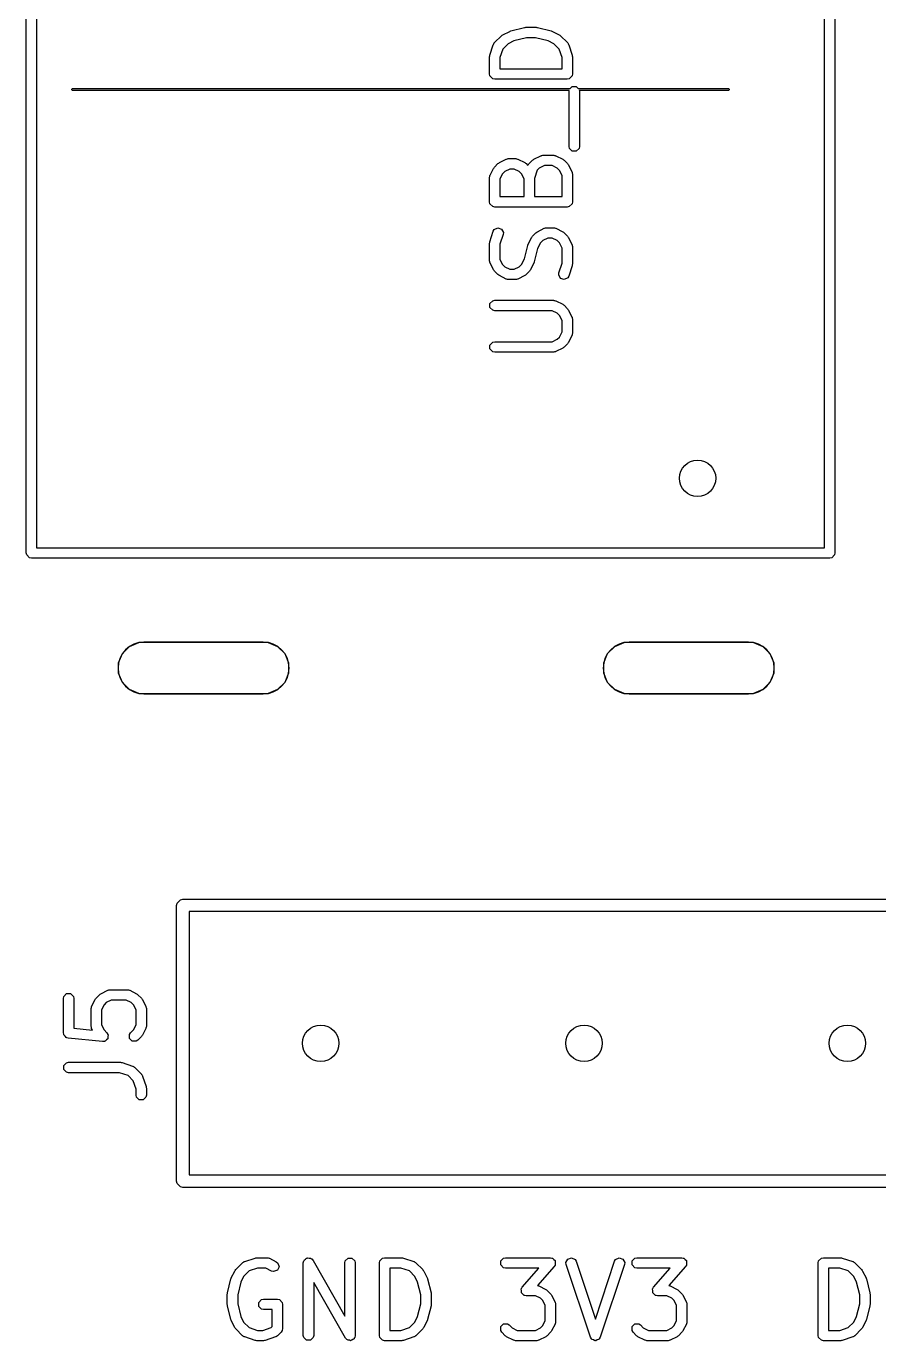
# Model space of a CAD drawing. Extents: x 2.09 to 4.49, y -4.78 to -2.96.
# Drawn here: x 2.085 to 2.4088, y -4.7783 to -4.2791 of the extents above; entities that cross this region are included whole.
import ezdxf

# ---------------------------------------------------------------- set-up
doc = ezdxf.new("R2010")
doc.units = 0
doc.header["$MEASUREMENT"] = 0
doc.layers.add('BLACK', color=7, linetype='CONTINUOUS')

msp = doc.modelspace()

# ---------------------------------------------------------------- linework, layer by layer
at = {"layer": 'BLACK', "linetype": 'CONTINUOUS'}
for p, q in [((2.08505, -4.47913), (2.08505, -4.12717)), ((2.39213, -4.12717), (2.39213, -4.47913)), ((2.08898, -4.12913), (2.08898, -4.47717)), ((2.3882, -4.47717), (2.3882, -4.12913)), ((2.26287, -4.28535), (2.26549, -4.28273)), ((2.26549, -4.28273), (2.26575, -4.28255)), ((2.26575, -4.28255), (2.266, -4.28236)), ((2.266, -4.28236), (2.26863, -4.28105)), ((2.26863, -4.28105), (2.26883, -4.28099)), ((2.26883, -4.28099), (2.26903, -4.2809)), ((2.26903, -4.2809), (2.27428, -4.27959)), ((2.27428, -4.27959), (2.27452, -4.27957)), ((2.27452, -4.27957), (2.27476, -4.27953)), ((2.27476, -4.27953), (2.27869, -4.27953)), ((2.27869, -4.27953), (2.27893, -4.27957)), ((2.27893, -4.27957), (2.27917, -4.27959)), ((2.27917, -4.27959), (2.28442, -4.2809)), ((2.28442, -4.2809), (2.28462, -4.28099)), ((2.28462, -4.28099), (2.28482, -4.28105)), ((2.28482, -4.28105), (2.28745, -4.28236)), ((2.28745, -4.28236), (2.2877, -4.28255)), ((2.2877, -4.28255), (2.28796, -4.28273)), ((2.28796, -4.28273), (2.29058, -4.28535)), ((2.26108, -4.29006), (2.26239, -4.28612)), ((2.26239, -4.28612), (2.26244, -4.28604)), ((2.26244, -4.28599), (2.26261, -4.28573)), ((2.26244, -4.28604), (2.26244, -4.28599)), ((2.26261, -4.28573), (2.26277, -4.28546)), ((2.26277, -4.28546), (2.26281, -4.28544)), ((2.26281, -4.28544), (2.26287, -4.28535)), ((2.26805, -4.28574), (2.26598, -4.28781)), ((2.27019, -4.28467), (2.26805, -4.28574)), ((2.275, -4.28346), (2.27019, -4.28467)), ((2.27845, -4.28346), (2.275, -4.28346)), ((2.28326, -4.28467), (2.27845, -4.28346)), ((2.2854, -4.28574), (2.28326, -4.28467)), ((2.28747, -4.28781), (2.2854, -4.28574)), ((2.29058, -4.28535), (2.29064, -4.28544)), ((2.29064, -4.28544), (2.29068, -4.28546)), ((2.29068, -4.28546), (2.29084, -4.28573)), ((2.29084, -4.28573), (2.29101, -4.28599)), ((2.29101, -4.28599), (2.29101, -4.28604)), ((2.29101, -4.28604), (2.29106, -4.28612)), ((2.29106, -4.28612), (2.29237, -4.29006)), ((2.26098, -4.29068), (2.26104, -4.29037)), ((2.26098, -4.29724), (2.26098, -4.29068)), ((2.26104, -4.29037), (2.26108, -4.29006)), ((2.26598, -4.28781), (2.26491, -4.291)), ((2.26491, -4.291), (2.26491, -4.29528)), ((2.28854, -4.291), (2.28747, -4.28781)), ((2.28854, -4.29528), (2.28854, -4.291)), ((2.29237, -4.29006), (2.29241, -4.29037)), ((2.29241, -4.29037), (2.29247, -4.29068)), ((2.29247, -4.29068), (2.29247, -4.29724)), ((2.26113, -4.298), (2.26098, -4.29724)), ((2.26491, -4.29528), (2.28854, -4.29528)), ((2.29247, -4.29724), (2.29232, -4.298)), ((2.26219, -4.29906), (2.26113, -4.298)), ((2.26295, -4.29921), (2.26219, -4.29906)), ((2.2905, -4.29921), (2.26295, -4.29921)), ((2.29126, -4.29906), (2.2905, -4.29921)), ((2.29232, -4.298), (2.29126, -4.29906)), ((2.29161, -4.30276), (2.29238, -4.30199)), ((2.29238, -4.30199), (2.29388, -4.30199)), ((2.29388, -4.30199), (2.29465, -4.30276)), ((2.1024, -4.303), (2.10261, -4.30279)), ((2.1024, -4.3033), (2.1024, -4.303)), ((2.10261, -4.30351), (2.1024, -4.3033)), ((2.10261, -4.30279), (2.10276, -4.30276)), ((2.10276, -4.30354), (2.10261, -4.30351)), ((2.10276, -4.30276), (2.29161, -4.30276)), ((2.29121, -4.30354), (2.10276, -4.30354)), ((2.29116, -4.30381), (2.29121, -4.30354)), ((2.29116, -4.3248), (2.29116, -4.30381)), ((2.29465, -4.30276), (2.35158, -4.30276)), ((2.35158, -4.30354), (2.29505, -4.30354)), ((2.29505, -4.30354), (2.2951, -4.30381)), ((2.2951, -4.30381), (2.2951, -4.3248)), ((2.35158, -4.30276), (2.35173, -4.30279)), ((2.35173, -4.30351), (2.35158, -4.30354)), ((2.35173, -4.30279), (2.35195, -4.303)), ((2.35195, -4.3033), (2.35173, -4.30351)), ((2.35195, -4.303), (2.35195, -4.3033)), ((2.29131, -4.32556), (2.29116, -4.3248)), ((2.29238, -4.32662), (2.29131, -4.32556)), ((2.29388, -4.32662), (2.29238, -4.32662)), ((2.29495, -4.32556), (2.29388, -4.32662)), ((2.2951, -4.3248), (2.29495, -4.32556)), ((2.26269, -4.33286), (2.26287, -4.3326)), ((2.26287, -4.3326), (2.26418, -4.33129)), ((2.26418, -4.33129), (2.26444, -4.33111)), ((2.26444, -4.33111), (2.26469, -4.33092)), ((2.26469, -4.33092), (2.26731, -4.3296)), ((2.26731, -4.3296), (2.26741, -4.32958)), ((2.26741, -4.32958), (2.26744, -4.32955)), ((2.26744, -4.32955), (2.26775, -4.32948)), ((2.26775, -4.32948), (2.26806, -4.3294)), ((2.26806, -4.3294), (2.2681, -4.32942)), ((2.2681, -4.32942), (2.26819, -4.3294)), ((2.26819, -4.3294), (2.27082, -4.3294)), ((2.27082, -4.3294), (2.27092, -4.32942)), ((2.27092, -4.32942), (2.27096, -4.3294)), ((2.27096, -4.3294), (2.27126, -4.32948)), ((2.27126, -4.32948), (2.27157, -4.32955)), ((2.27157, -4.32955), (2.2716, -4.32958)), ((2.2716, -4.32958), (2.2717, -4.3296)), ((2.2717, -4.3296), (2.27432, -4.33092)), ((2.27432, -4.33092), (2.27457, -4.33111)), ((2.27457, -4.33111), (2.27484, -4.33129)), ((2.27484, -4.33129), (2.27555, -4.332)), ((2.27555, -4.332), (2.27556, -4.33197)), ((2.27556, -4.33192), (2.27574, -4.33166)), ((2.27556, -4.33197), (2.27556, -4.33192)), ((2.27574, -4.33166), (2.27589, -4.33139)), ((2.27589, -4.33139), (2.27593, -4.33137)), ((2.27593, -4.33137), (2.27599, -4.33129)), ((2.27599, -4.33129), (2.2773, -4.32997)), ((2.2773, -4.32997), (2.27756, -4.3298)), ((2.27756, -4.3298), (2.27781, -4.3296)), ((2.27781, -4.3296), (2.28044, -4.32829)), ((2.28178, -4.33202), (2.27986, -4.33298)), ((2.28044, -4.32829), (2.28053, -4.32827)), ((2.28053, -4.32827), (2.28056, -4.32823)), ((2.28056, -4.32823), (2.28087, -4.32817)), ((2.28087, -4.32817), (2.28118, -4.32809)), ((2.28118, -4.32809), (2.28122, -4.3281)), ((2.28122, -4.3281), (2.28132, -4.32808)), ((2.28132, -4.32808), (2.28526, -4.32808)), ((2.28479, -4.33202), (2.28178, -4.33202)), ((2.28671, -4.33298), (2.28479, -4.33202)), ((2.28526, -4.32808), (2.28535, -4.3281)), ((2.28535, -4.3281), (2.28539, -4.32809)), ((2.28539, -4.32809), (2.2857, -4.32817)), ((2.2857, -4.32817), (2.28601, -4.32823)), ((2.28601, -4.32823), (2.28604, -4.32827)), ((2.28604, -4.32827), (2.28614, -4.32829)), ((2.28614, -4.32829), (2.28876, -4.3296)), ((2.28876, -4.3296), (2.28901, -4.3298)), ((2.28901, -4.3298), (2.28927, -4.32997)), ((2.28927, -4.32997), (2.29058, -4.33129)), ((2.29058, -4.33129), (2.29076, -4.33155)), ((2.29076, -4.33155), (2.29095, -4.3318)), ((2.29095, -4.3318), (2.29227, -4.33442)), ((2.26098, -4.33647), (2.26107, -4.33617)), ((2.261, -4.33652), (2.26098, -4.33647)), ((2.26098, -4.33661), (2.261, -4.33652)), ((2.26098, -4.3458), (2.26098, -4.33661)), ((2.26107, -4.33617), (2.26113, -4.33586)), ((2.26113, -4.33586), (2.26116, -4.33583)), ((2.26116, -4.33583), (2.26118, -4.33573)), ((2.26118, -4.33573), (2.2625, -4.33311)), ((2.2625, -4.33311), (2.26269, -4.33286)), ((2.26588, -4.33516), (2.26491, -4.33708)), ((2.26491, -4.33708), (2.26491, -4.34383)), ((2.26674, -4.33429), (2.26588, -4.33516)), ((2.26866, -4.33333), (2.26674, -4.33429)), ((2.27035, -4.33333), (2.26866, -4.33333)), ((2.27228, -4.33429), (2.27035, -4.33333)), ((2.27314, -4.33516), (2.27228, -4.33429)), ((2.2741, -4.33708), (2.27314, -4.33516)), ((2.2741, -4.34383), (2.2741, -4.33708)), ((2.2791, -4.33374), (2.27804, -4.33693)), ((2.27804, -4.33693), (2.27804, -4.34383)), ((2.27986, -4.33298), (2.2791, -4.33374)), ((2.28757, -4.33384), (2.28671, -4.33298)), ((2.28854, -4.33577), (2.28757, -4.33384)), ((2.28854, -4.34383), (2.28854, -4.33577)), ((2.29227, -4.33442), (2.29229, -4.33452)), ((2.29229, -4.33452), (2.29232, -4.33455)), ((2.29232, -4.33455), (2.29238, -4.33486)), ((2.29238, -4.33486), (2.29247, -4.33516)), ((2.29247, -4.33516), (2.29245, -4.33521)), ((2.29245, -4.33521), (2.29247, -4.3353)), ((2.29247, -4.3353), (2.29247, -4.3458)), ((2.26113, -4.34655), (2.26098, -4.3458)), ((2.26219, -4.34762), (2.26113, -4.34655)), ((2.26295, -4.34777), (2.26219, -4.34762)), ((2.26491, -4.34383), (2.2741, -4.34383)), ((2.27804, -4.34383), (2.28854, -4.34383)), ((2.29126, -4.34762), (2.2905, -4.34777)), ((2.29232, -4.34655), (2.29126, -4.34762)), ((2.29247, -4.3458), (2.29232, -4.34655)), ((2.2905, -4.34777), (2.26295, -4.34777)), ((2.26108, -4.36093), (2.26239, -4.35699)), ((2.26239, -4.35699), (2.26277, -4.35632)), ((2.26277, -4.35632), (2.26412, -4.35565)), ((2.26412, -4.35565), (2.26555, -4.35612)), ((2.26555, -4.35612), (2.26622, -4.35747)), ((2.26622, -4.35747), (2.26613, -4.35823)), ((2.2773, -4.35884), (2.27861, -4.35753)), ((2.27861, -4.35753), (2.27888, -4.35736)), ((2.27888, -4.35736), (2.27913, -4.35716)), ((2.27913, -4.35716), (2.28175, -4.35585)), ((2.28175, -4.35585), (2.28185, -4.35582)), ((2.28185, -4.35582), (2.28188, -4.35579)), ((2.28188, -4.35579), (2.28219, -4.35573)), ((2.28219, -4.35573), (2.28249, -4.35565)), ((2.28249, -4.35565), (2.28253, -4.35566)), ((2.28253, -4.35566), (2.28263, -4.35564)), ((2.28263, -4.35564), (2.28526, -4.35564)), ((2.28526, -4.35564), (2.28535, -4.35566)), ((2.28535, -4.35566), (2.28539, -4.35565)), ((2.28539, -4.35565), (2.2857, -4.35573)), ((2.2857, -4.35573), (2.28601, -4.35579)), ((2.28601, -4.35579), (2.28604, -4.35582)), ((2.28604, -4.35582), (2.28614, -4.35585)), ((2.28614, -4.35585), (2.28876, -4.35716)), ((2.28876, -4.35716), (2.28901, -4.35736)), ((2.28901, -4.35736), (2.28927, -4.35753)), ((2.28927, -4.35753), (2.29058, -4.35884)), ((2.26098, -4.36155), (2.26104, -4.36124)), ((2.26098, -4.36811), (2.26098, -4.36155)), ((2.26104, -4.36124), (2.26108, -4.36093)), ((2.26613, -4.35823), (2.26491, -4.36187)), ((2.26491, -4.36187), (2.26491, -4.36765)), ((2.27421, -4.36742), (2.27547, -4.36238)), ((2.27547, -4.36238), (2.27556, -4.36219)), ((2.27556, -4.36219), (2.27562, -4.36198)), ((2.27562, -4.36198), (2.27693, -4.35936)), ((2.27693, -4.35936), (2.27713, -4.35911)), ((2.27713, -4.35911), (2.2773, -4.35884)), ((2.28031, -4.3614), (2.27924, -4.36355)), ((2.28117, -4.36054), (2.28031, -4.3614)), ((2.2831, -4.35958), (2.28117, -4.36054)), ((2.28479, -4.35958), (2.2831, -4.35958)), ((2.28671, -4.36054), (2.28479, -4.35958)), ((2.28757, -4.3614), (2.28671, -4.36054)), ((2.28854, -4.36333), (2.28757, -4.3614)), ((2.29058, -4.35884), (2.29076, -4.35911)), ((2.29076, -4.35911), (2.29095, -4.35936)), ((2.29095, -4.35936), (2.29227, -4.36198)), ((2.29227, -4.36198), (2.29229, -4.36208)), ((2.29229, -4.36208), (2.29232, -4.36211)), ((2.29232, -4.36211), (2.29238, -4.36242)), ((2.29238, -4.36242), (2.29247, -4.36272)), ((2.27314, -4.36957), (2.27421, -4.36742)), ((2.27924, -4.36355), (2.27798, -4.36859)), ((2.28854, -4.3691), (2.28854, -4.36333)), ((2.29247, -4.36272), (2.29245, -4.36276)), ((2.29245, -4.36276), (2.29247, -4.36286)), ((2.29247, -4.36286), (2.29247, -4.36942)), ((2.261, -4.36821), (2.26098, -4.36811)), ((2.26098, -4.36825), (2.261, -4.36821)), ((2.26107, -4.36855), (2.26098, -4.36825)), ((2.26113, -4.36886), (2.26107, -4.36855)), ((2.26116, -4.3689), (2.26113, -4.36886)), ((2.26118, -4.36899), (2.26116, -4.3689)), ((2.2625, -4.37162), (2.26118, -4.36899)), ((2.26269, -4.37186), (2.2625, -4.37162)), ((2.26287, -4.37213), (2.26269, -4.37186)), ((2.26418, -4.37344), (2.26287, -4.37213)), ((2.26491, -4.36765), (2.26588, -4.36957)), ((2.26588, -4.36957), (2.26674, -4.37043)), ((2.26674, -4.37043), (2.26866, -4.37139)), ((2.26866, -4.37139), (2.27035, -4.37139)), ((2.27035, -4.37139), (2.27228, -4.37043)), ((2.27228, -4.37043), (2.27314, -4.36957)), ((2.27615, -4.37213), (2.27484, -4.37344)), ((2.27632, -4.37186), (2.27615, -4.37213)), ((2.27652, -4.37162), (2.27632, -4.37186)), ((2.27783, -4.36899), (2.27652, -4.37162)), ((2.27789, -4.36878), (2.27783, -4.36899)), ((2.27798, -4.36859), (2.27789, -4.36878)), ((2.28732, -4.37274), (2.28854, -4.3691)), ((2.29237, -4.37005), (2.29106, -4.37398)), ((2.29241, -4.36973), (2.29237, -4.37005)), ((2.29247, -4.36942), (2.29241, -4.36973)), ((2.26444, -4.37361), (2.26418, -4.37344)), ((2.26469, -4.37381), (2.26444, -4.37361)), ((2.26731, -4.37512), (2.26469, -4.37381)), ((2.26741, -4.37515), (2.26731, -4.37512)), ((2.26744, -4.37518), (2.26741, -4.37515)), ((2.26775, -4.37524), (2.26744, -4.37518)), ((2.26806, -4.37532), (2.26775, -4.37524)), ((2.2681, -4.37531), (2.26806, -4.37532)), ((2.26819, -4.37533), (2.2681, -4.37531)), ((2.27082, -4.37533), (2.26819, -4.37533)), ((2.27092, -4.37531), (2.27082, -4.37533)), ((2.27096, -4.37532), (2.27092, -4.37531)), ((2.27126, -4.37524), (2.27096, -4.37532)), ((2.27157, -4.37518), (2.27126, -4.37524)), ((2.2716, -4.37515), (2.27157, -4.37518)), ((2.2717, -4.37512), (2.2716, -4.37515)), ((2.27432, -4.37381), (2.2717, -4.37512)), ((2.27457, -4.37361), (2.27432, -4.37381)), ((2.27484, -4.37344), (2.27457, -4.37361)), ((2.28723, -4.3735), (2.28732, -4.37274)), ((2.2879, -4.37485), (2.28723, -4.3735)), ((2.28933, -4.37532), (2.2879, -4.37485)), ((2.29068, -4.37465), (2.28933, -4.37532)), ((2.29106, -4.37398), (2.29068, -4.37465)), ((2.26113, -4.38442), (2.26219, -4.38335)), ((2.26113, -4.38592), (2.26113, -4.38442)), ((2.26219, -4.38699), (2.26113, -4.38592)), ((2.26219, -4.38335), (2.26295, -4.3832)), ((2.26295, -4.38714), (2.26219, -4.38699)), ((2.26295, -4.3832), (2.28526, -4.3832)), ((2.28479, -4.38714), (2.26295, -4.38714)), ((2.28671, -4.3881), (2.28479, -4.38714)), ((2.28526, -4.3832), (2.28535, -4.38322)), ((2.28535, -4.38322), (2.28539, -4.38321)), ((2.28539, -4.38321), (2.2857, -4.38329)), ((2.2857, -4.38329), (2.28601, -4.38335)), ((2.28601, -4.38335), (2.28604, -4.38338)), ((2.28604, -4.38338), (2.28614, -4.38341)), ((2.28614, -4.38341), (2.28876, -4.38472)), ((2.28876, -4.38472), (2.28901, -4.38492)), ((2.28901, -4.38492), (2.28927, -4.38509)), ((2.28927, -4.38509), (2.29058, -4.3864)), ((2.29058, -4.3864), (2.29076, -4.38667)), ((2.29076, -4.38667), (2.29095, -4.38691)), ((2.29095, -4.38691), (2.29227, -4.38954)), ((2.28757, -4.38896), (2.28671, -4.3881)), ((2.28854, -4.39088), (2.28757, -4.38896)), ((2.28854, -4.3952), (2.28854, -4.39088)), ((2.29227, -4.38954), (2.29229, -4.38963)), ((2.29229, -4.38963), (2.29232, -4.38967)), ((2.29232, -4.38967), (2.29238, -4.38998)), ((2.29238, -4.38998), (2.29247, -4.39028)), ((2.29247, -4.39028), (2.29245, -4.39032)), ((2.29245, -4.39032), (2.29247, -4.39042)), ((2.29247, -4.39042), (2.29247, -4.39567)), ((2.28671, -4.39799), (2.28757, -4.39713)), ((2.28757, -4.39713), (2.28854, -4.3952)), ((2.29227, -4.39655), (2.29095, -4.39917)), ((2.29229, -4.39645), (2.29227, -4.39655)), ((2.29232, -4.39642), (2.29229, -4.39645)), ((2.29238, -4.39611), (2.29232, -4.39642)), ((2.29247, -4.39581), (2.29238, -4.39611)), ((2.29247, -4.39567), (2.29245, -4.39577)), ((2.29245, -4.39577), (2.29247, -4.39581)), ((2.26113, -4.40017), (2.26219, -4.3991)), ((2.26113, -4.40167), (2.26113, -4.40017)), ((2.26219, -4.40274), (2.26113, -4.40167)), ((2.26219, -4.3991), (2.26295, -4.39895)), ((2.26295, -4.39895), (2.28479, -4.39895)), ((2.28479, -4.39895), (2.28671, -4.39799)), ((2.28876, -4.40137), (2.28614, -4.40268)), ((2.28901, -4.40117), (2.28876, -4.40137)), ((2.28927, -4.401), (2.28901, -4.40117)), ((2.29058, -4.39969), (2.28927, -4.401)), ((2.29076, -4.39942), (2.29058, -4.39969)), ((2.29095, -4.39917), (2.29076, -4.39942)), ((2.26295, -4.40289), (2.26219, -4.40274)), ((2.28526, -4.40289), (2.26295, -4.40289)), ((2.28535, -4.40287), (2.28526, -4.40289)), ((2.28539, -4.40288), (2.28535, -4.40287)), ((2.2857, -4.4028), (2.28539, -4.40288)), ((2.28601, -4.40274), (2.2857, -4.4028)), ((2.28604, -4.40271), (2.28601, -4.40274)), ((2.28614, -4.40268), (2.28604, -4.40271)), ((2.08898, -4.47717), (2.3882, -4.47717)), ((2.0852, -4.47989), (2.08505, -4.47913)), ((2.08626, -4.48095), (2.0852, -4.47989)), ((2.08702, -4.4811), (2.08626, -4.48095)), ((2.39016, -4.4811), (2.08702, -4.4811)), ((2.39092, -4.48095), (2.39016, -4.4811)), ((2.39198, -4.47989), (2.39092, -4.48095)), ((2.39213, -4.47913), (2.39198, -4.47989)), ((2.12008, -4.52091), (2.12155, -4.51737)), ((2.12155, -4.51737), (2.12426, -4.51465)), ((2.12426, -4.51465), (2.12781, -4.51318)), ((2.12781, -4.51318), (2.12973, -4.51299)), ((2.12973, -4.51299), (2.17501, -4.51299)), ((2.17501, -4.51299), (2.12973, -4.51299)), ((2.17501, -4.51299), (2.17693, -4.51318)), ((2.17693, -4.51318), (2.18048, -4.51465)), ((2.18048, -4.51465), (2.18319, -4.51737)), ((2.18319, -4.51737), (2.18466, -4.52091)), ((2.30433, -4.52091), (2.3058, -4.51737)), ((2.3058, -4.51737), (2.30852, -4.51465)), ((2.30852, -4.51465), (2.31206, -4.51318)), ((2.31206, -4.51318), (2.31398, -4.51299)), ((2.31398, -4.51299), (2.35926, -4.51299)), ((2.35926, -4.51299), (2.31398, -4.51299)), ((2.35926, -4.51299), (2.36118, -4.51318)), ((2.36118, -4.51318), (2.36473, -4.51465)), ((2.36473, -4.51465), (2.36744, -4.51737)), ((2.36744, -4.51737), (2.36891, -4.52091)), ((2.12008, -4.52475), (2.12008, -4.52091)), ((2.18466, -4.52091), (2.18466, -4.52475)), ((2.30433, -4.52475), (2.30433, -4.52091)), ((2.36891, -4.52091), (2.36891, -4.52475)), ((2.12155, -4.5283), (2.12008, -4.52475)), ((2.18466, -4.52475), (2.18319, -4.5283)), ((2.3058, -4.5283), (2.30433, -4.52475)), ((2.36891, -4.52475), (2.36744, -4.5283)), ((2.12426, -4.53102), (2.12155, -4.5283)), ((2.12781, -4.53249), (2.12426, -4.53102)), ((2.18048, -4.53102), (2.17693, -4.53249)), ((2.18319, -4.5283), (2.18048, -4.53102)), ((2.30852, -4.53102), (2.3058, -4.5283)), ((2.31206, -4.53249), (2.30852, -4.53102)), ((2.36473, -4.53102), (2.36118, -4.53249)), ((2.36744, -4.5283), (2.36473, -4.53102)), ((2.12973, -4.53268), (2.12781, -4.53249)), ((2.17501, -4.53268), (2.12973, -4.53268)), ((2.12973, -4.53268), (2.17501, -4.53268)), ((2.17693, -4.53249), (2.17501, -4.53268)), ((2.31398, -4.53268), (2.31206, -4.53249)), ((2.35926, -4.53268), (2.31398, -4.53268)), ((2.31398, -4.53268), (2.35926, -4.53268)), ((2.36118, -4.53249), (2.35926, -4.53268)), ((2.14213, -4.61299), (2.14231, -4.61209)), ((2.14231, -4.61209), (2.14358, -4.61081)), ((2.14358, -4.61081), (2.14449, -4.61063)), ((2.14449, -4.61063), (3.14685, -4.61063)), ((2.14213, -4.71772), (2.14213, -4.61299)), ((2.14685, -4.61535), (2.14685, -4.71535)), ((3.14449, -4.61535), (2.14685, -4.61535)), ((2.09931, -4.64754), (2.10037, -4.64648)), ((2.10037, -4.64648), (2.10188, -4.64648)), ((2.10188, -4.64648), (2.10295, -4.64754)), ((2.11155, -4.64821), (2.11286, -4.6469)), ((2.11286, -4.6469), (2.11312, -4.64673)), ((2.11312, -4.64673), (2.11337, -4.64653)), ((2.11337, -4.64653), (2.11599, -4.64522)), ((2.11599, -4.64522), (2.11609, -4.64519)), ((2.11609, -4.64519), (2.11612, -4.64516)), ((2.11612, -4.64516), (2.11643, -4.6451)), ((2.11643, -4.6451), (2.11674, -4.64502)), ((2.11674, -4.64502), (2.11678, -4.64503)), ((2.11678, -4.64503), (2.11688, -4.64501)), ((2.11688, -4.64501), (2.12344, -4.64501)), ((2.12344, -4.64501), (2.12353, -4.64503)), ((2.12353, -4.64503), (2.12358, -4.64502)), ((2.12358, -4.64502), (2.12388, -4.6451)), ((2.12388, -4.6451), (2.12419, -4.64516)), ((2.12419, -4.64516), (2.12422, -4.64519)), ((2.12422, -4.64519), (2.12432, -4.64522)), ((2.12432, -4.64522), (2.12694, -4.64653)), ((2.12694, -4.64653), (2.12719, -4.64673)), ((2.12719, -4.64673), (2.12745, -4.6469)), ((2.12745, -4.6469), (2.12877, -4.64821)), ((2.09916, -4.64829), (2.09931, -4.64754)), ((2.09916, -4.66142), (2.09916, -4.64829)), ((2.10295, -4.64754), (2.1031, -4.64829)), ((2.1031, -4.64829), (2.1031, -4.65964)), ((2.10966, -4.65209), (2.10975, -4.65179)), ((2.10968, -4.65213), (2.10966, -4.65209)), ((2.10966, -4.65223), (2.10968, -4.65213)), ((2.10975, -4.65179), (2.10981, -4.65148)), ((2.10981, -4.65148), (2.10984, -4.65145)), ((2.10984, -4.65145), (2.10987, -4.65135)), ((2.10987, -4.65135), (2.11118, -4.64873)), ((2.11118, -4.64873), (2.11137, -4.64848)), ((2.11137, -4.64848), (2.11155, -4.64821)), ((2.11456, -4.65077), (2.11359, -4.6527)), ((2.11542, -4.64991), (2.11456, -4.65077)), ((2.11734, -4.64895), (2.11542, -4.64991)), ((2.12297, -4.64895), (2.11734, -4.64895)), ((2.1249, -4.64991), (2.12297, -4.64895)), ((2.12576, -4.65077), (2.1249, -4.64991)), ((2.12672, -4.6527), (2.12576, -4.65077)), ((2.12877, -4.64821), (2.12894, -4.64848)), ((2.12894, -4.64848), (2.12913, -4.64873)), ((2.12913, -4.64873), (2.13045, -4.65135)), ((2.13045, -4.65135), (2.13047, -4.65145)), ((2.13047, -4.65145), (2.1305, -4.65148)), ((2.1305, -4.65148), (2.13057, -4.65179)), ((2.13057, -4.65179), (2.13065, -4.65209)), ((2.13065, -4.65209), (2.13064, -4.65213)), ((2.13064, -4.65213), (2.13065, -4.65223)), ((2.10966, -4.65879), (2.10966, -4.65223)), ((2.11359, -4.6527), (2.11359, -4.65833)), ((2.12672, -4.65833), (2.12672, -4.6527)), ((2.13065, -4.65223), (2.13065, -4.65879)), ((2.09925, -4.66189), (2.09916, -4.66142)), ((2.09924, -4.66199), (2.09925, -4.66189)), ((2.09928, -4.66203), (2.09924, -4.66199)), ((2.09931, -4.66217), (2.09928, -4.66203)), ((2.1031, -4.65964), (2.1102, -4.66035)), ((2.10968, -4.65889), (2.10966, -4.65879)), ((2.10966, -4.65893), (2.10968, -4.65889)), ((2.10975, -4.65924), (2.10966, -4.65893)), ((2.10981, -4.65955), (2.10975, -4.65924)), ((2.10984, -4.65958), (2.10981, -4.65955)), ((2.10987, -4.65967), (2.10984, -4.65958)), ((2.1102, -4.66035), (2.10987, -4.65967)), ((2.11359, -4.65833), (2.11456, -4.66025)), ((2.11456, -4.66025), (2.11564, -4.66134)), ((2.11564, -4.66134), (2.11607, -4.66198)), ((2.11607, -4.66198), (2.11607, -4.66208)), ((2.11607, -4.66208), (2.11614, -4.66216)), ((2.12424, -4.66198), (2.12467, -4.66134)), ((2.12424, -4.66348), (2.12424, -4.66198)), ((2.12467, -4.66134), (2.12576, -4.66025)), ((2.12576, -4.66025), (2.12672, -4.65833)), ((2.13045, -4.65967), (2.12913, -4.6623)), ((2.13047, -4.65958), (2.13045, -4.65967)), ((2.1305, -4.65955), (2.13047, -4.65958)), ((2.13057, -4.65924), (2.1305, -4.65955)), ((2.13065, -4.65893), (2.13057, -4.65924)), ((2.13065, -4.65879), (2.13064, -4.65889)), ((2.13064, -4.65889), (2.13065, -4.65893)), ((2.09978, -4.66264), (2.09931, -4.66217)), ((2.1002, -4.66315), (2.09978, -4.66264)), ((2.10033, -4.66319), (2.1002, -4.66315)), ((2.10037, -4.66324), (2.10033, -4.66319)), ((2.10047, -4.66324), (2.10037, -4.66324)), ((2.10093, -4.66338), (2.10047, -4.66324)), ((2.11405, -4.66469), (2.10093, -4.66338)), ((2.11482, -4.66461), (2.11405, -4.66469)), ((2.1149, -4.66455), (2.11482, -4.66461)), ((2.115, -4.66455), (2.1149, -4.66455)), ((2.11547, -4.66408), (2.115, -4.66455)), ((2.11599, -4.66366), (2.11547, -4.66408)), ((2.116, -4.66356), (2.11599, -4.66366)), ((2.11607, -4.66348), (2.116, -4.66356)), ((2.11614, -4.66216), (2.11607, -4.66282)), ((2.11607, -4.66282), (2.11607, -4.66348)), ((2.12531, -4.66455), (2.12424, -4.66348)), ((2.12681, -4.66455), (2.12531, -4.66455)), ((2.12745, -4.66412), (2.12681, -4.66455)), ((2.12877, -4.66281), (2.12745, -4.66412)), ((2.12894, -4.66255), (2.12877, -4.66281)), ((2.12913, -4.6623), (2.12894, -4.66255)), ((2.09931, -4.67379), (2.10037, -4.67272)), ((2.09931, -4.67529), (2.09931, -4.67379)), ((2.10037, -4.67636), (2.09931, -4.67529)), ((2.10037, -4.67272), (2.10113, -4.67257)), ((2.10113, -4.67651), (2.10037, -4.67636)), ((2.10113, -4.67257), (2.12081, -4.67257)), ((2.12049, -4.67651), (2.10113, -4.67651)), ((2.12369, -4.67757), (2.12049, -4.67651)), ((2.12081, -4.67257), (2.12112, -4.67263)), ((2.12112, -4.67263), (2.12143, -4.67267)), ((2.12143, -4.67267), (2.12537, -4.67399)), ((2.12537, -4.67399), (2.12546, -4.67403)), ((2.12546, -4.67403), (2.1255, -4.67403)), ((2.1255, -4.67403), (2.12576, -4.67421)), ((2.12576, -4.67421), (2.12604, -4.67437)), ((2.12604, -4.67437), (2.12606, -4.67441)), ((2.12606, -4.67441), (2.12614, -4.67446)), ((2.12614, -4.67446), (2.12877, -4.67709)), ((2.12877, -4.67709), (2.12882, -4.67717)), ((2.12565, -4.67954), (2.12369, -4.67757)), ((2.12672, -4.68273), (2.12565, -4.67954)), ((2.12882, -4.67717), (2.12886, -4.67719)), ((2.12886, -4.67719), (2.12902, -4.67746)), ((2.12902, -4.67746), (2.12919, -4.67772)), ((2.12919, -4.67772), (2.12919, -4.67777)), ((2.12919, -4.67777), (2.12924, -4.67786)), ((2.12924, -4.67786), (2.13055, -4.68179)), ((2.13055, -4.68179), (2.13059, -4.68211)), ((2.13059, -4.68211), (2.13065, -4.68241)), ((2.12672, -4.68504), (2.12672, -4.68273)), ((2.12687, -4.68579), (2.12672, -4.68504)), ((2.12793, -4.68686), (2.12687, -4.68579)), ((2.12944, -4.68686), (2.12793, -4.68686)), ((2.1305, -4.68579), (2.12944, -4.68686)), ((2.13065, -4.68504), (2.1305, -4.68579)), ((2.13065, -4.68241), (2.13065, -4.68504)), ((2.14685, -4.71535), (3.14449, -4.71535)), ((2.14231, -4.71862), (2.14213, -4.71772)), ((2.14358, -4.7199), (2.14231, -4.71862)), ((2.14449, -4.72008), (2.14358, -4.7199)), ((3.14685, -4.72008), (2.14449, -4.72008)), ((2.16798, -4.74821), (2.17192, -4.7469)), ((2.17192, -4.7469), (2.17223, -4.74686)), ((2.17223, -4.74686), (2.17254, -4.7468)), ((2.17254, -4.7468), (2.17647, -4.7468)), ((2.17647, -4.7468), (2.17657, -4.74682)), ((2.17657, -4.74682), (2.17661, -4.7468)), ((2.17661, -4.7468), (2.17692, -4.74688)), ((2.17692, -4.74688), (2.17723, -4.74695)), ((2.17723, -4.74695), (2.17726, -4.74698)), ((2.17726, -4.74698), (2.17735, -4.747)), ((2.19111, -4.74731), (2.19147, -4.74695)), ((2.19147, -4.74695), (2.19174, -4.74695)), ((2.19174, -4.74695), (2.19197, -4.74681)), ((2.19197, -4.74681), (2.19247, -4.74695)), ((2.19247, -4.74695), (2.19298, -4.74695)), ((2.19298, -4.74695), (2.19317, -4.74714)), ((2.20615, -4.74801), (2.20722, -4.74695)), ((2.20722, -4.74695), (2.20872, -4.74695)), ((2.20872, -4.74695), (2.20979, -4.74801)), ((2.21928, -4.74801), (2.22034, -4.74695)), ((2.22034, -4.74695), (2.22109, -4.7468)), ((2.22109, -4.7468), (2.22766, -4.7468)), ((2.22766, -4.7468), (2.22797, -4.74686)), ((2.22797, -4.74686), (2.22828, -4.7469)), ((2.22828, -4.7469), (2.23222, -4.74821)), ((2.26521, -4.74801), (2.26627, -4.74695)), ((2.26627, -4.74695), (2.26703, -4.7468)), ((2.26703, -4.7468), (2.28409, -4.7468)), ((2.28409, -4.7468), (2.28464, -4.74691)), ((2.28464, -4.74691), (2.28472, -4.7469)), ((2.28472, -4.7469), (2.28475, -4.74693)), ((2.28475, -4.74693), (2.28484, -4.74695)), ((2.28484, -4.74695), (2.28533, -4.74744)), ((2.29067, -4.74728), (2.2921, -4.7468)), ((2.2921, -4.7468), (2.29345, -4.74748)), ((2.30885, -4.74748), (2.31019, -4.7468)), ((2.31019, -4.7468), (2.31162, -4.74728)), ((2.31508, -4.74801), (2.31614, -4.74695)), ((2.31614, -4.74695), (2.31689, -4.7468)), ((2.31689, -4.7468), (2.33395, -4.7468)), ((2.33395, -4.7468), (2.3345, -4.74691)), ((2.3345, -4.74691), (2.33459, -4.7469)), ((2.33459, -4.7469), (2.33462, -4.74693)), ((2.33462, -4.74693), (2.33471, -4.74695)), ((2.33471, -4.74695), (2.3352, -4.74744)), ((2.38594, -4.74801), (2.38701, -4.74695)), ((2.38701, -4.74695), (2.38776, -4.7468)), ((2.38776, -4.7468), (2.39432, -4.7468)), ((2.39432, -4.7468), (2.39463, -4.74686)), ((2.39463, -4.74686), (2.39494, -4.7469)), ((2.39494, -4.7469), (2.39888, -4.74821)), ((2.1629, -4.75445), (2.16422, -4.75182)), ((2.16422, -4.75182), (2.16441, -4.75157)), ((2.16441, -4.75157), (2.16458, -4.75131)), ((2.16458, -4.75131), (2.16721, -4.74869)), ((2.16721, -4.74869), (2.16729, -4.74863)), ((2.16729, -4.74863), (2.16731, -4.74859)), ((2.16731, -4.74859), (2.16759, -4.74843)), ((2.16759, -4.74843), (2.16785, -4.74826)), ((2.16966, -4.7518), (2.16759, -4.75387)), ((2.16785, -4.74826), (2.16789, -4.74826)), ((2.16789, -4.74826), (2.16798, -4.74821)), ((2.17286, -4.75073), (2.16966, -4.7518)), ((2.17601, -4.75073), (2.17286, -4.75073)), ((2.17822, -4.75184), (2.17601, -4.75073)), ((2.17735, -4.747), (2.17998, -4.74832)), ((2.17896, -4.75204), (2.17822, -4.75184)), ((2.18039, -4.75156), (2.17896, -4.75204)), ((2.17998, -4.74832), (2.18059, -4.74879)), ((2.18106, -4.75022), (2.18039, -4.75156)), ((2.18059, -4.74879), (2.18106, -4.75022)), ((2.19025, -4.74877), (2.1904, -4.74801)), ((2.19025, -4.77632), (2.19025, -4.74877)), ((2.1904, -4.74801), (2.1906, -4.74782)), ((2.1906, -4.74782), (2.19067, -4.74756)), ((2.19067, -4.74756), (2.19111, -4.74731)), ((2.19317, -4.74714), (2.19343, -4.74721)), ((2.19343, -4.74721), (2.19393, -4.74779)), ((2.19393, -4.74779), (2.206, -4.76891)), ((2.206, -4.74877), (2.20615, -4.74801)), ((2.206, -4.76891), (2.206, -4.74877)), ((2.20979, -4.74801), (2.20994, -4.74877)), ((2.20994, -4.74877), (2.20994, -4.77632)), ((2.21913, -4.74877), (2.21928, -4.74801)), ((2.21913, -4.77632), (2.21913, -4.74877)), ((2.22734, -4.75073), (2.22306, -4.75073)), ((2.22306, -4.75073), (2.22306, -4.77436)), ((2.23053, -4.7518), (2.22734, -4.75073)), ((2.2326, -4.75387), (2.23053, -4.7518)), ((2.23222, -4.74821), (2.2323, -4.74826)), ((2.2323, -4.74826), (2.23235, -4.74826)), ((2.23235, -4.74826), (2.23261, -4.74843)), ((2.23261, -4.74843), (2.23288, -4.74859)), ((2.23288, -4.74859), (2.2329, -4.74863)), ((2.2329, -4.74863), (2.23298, -4.74869)), ((2.23298, -4.74869), (2.23561, -4.75131)), ((2.23561, -4.75131), (2.23578, -4.75157)), ((2.23578, -4.75157), (2.23598, -4.75182)), ((2.23598, -4.75182), (2.23729, -4.75445)), ((2.26521, -4.74952), (2.26521, -4.74801)), ((2.26627, -4.75058), (2.26521, -4.74952)), ((2.26703, -4.75073), (2.26627, -4.75058)), ((2.27975, -4.75073), (2.26703, -4.75073)), ((2.27342, -4.75797), (2.27975, -4.75073)), ((2.28557, -4.75006), (2.27918, -4.75736)), ((2.28533, -4.74744), (2.28585, -4.74789)), ((2.28585, -4.74958), (2.28557, -4.75006)), ((2.28585, -4.74789), (2.28586, -4.74796)), ((2.2859, -4.74952), (2.28585, -4.74958)), ((2.28586, -4.74796), (2.2859, -4.74801)), ((2.2859, -4.74801), (2.2859, -4.7487)), ((2.2859, -4.7487), (2.28595, -4.7494)), ((2.28595, -4.7494), (2.2859, -4.74948)), ((2.2859, -4.74948), (2.2859, -4.74952)), ((2.29, -4.74863), (2.29067, -4.74728)), ((2.29009, -4.74939), (2.29, -4.74863)), ((2.29928, -4.77695), (2.29009, -4.74939)), ((2.29345, -4.74748), (2.29383, -4.74814)), ((2.29383, -4.74814), (2.30115, -4.7701)), ((2.30115, -4.7701), (2.30847, -4.74814)), ((2.3122, -4.74939), (2.30301, -4.77695)), ((2.30847, -4.74814), (2.30885, -4.74748)), ((2.31162, -4.74728), (2.3123, -4.74863)), ((2.3123, -4.74863), (2.3122, -4.74939)), ((2.31508, -4.74952), (2.31508, -4.74801)), ((2.31614, -4.75058), (2.31508, -4.74952)), ((2.31689, -4.75073), (2.31614, -4.75058)), ((2.32962, -4.75073), (2.31689, -4.75073)), ((2.32329, -4.75797), (2.32962, -4.75073)), ((2.33544, -4.75006), (2.32905, -4.75736)), ((2.3352, -4.74744), (2.33572, -4.74789)), ((2.33572, -4.74958), (2.33544, -4.75006)), ((2.33572, -4.74789), (2.33572, -4.74796)), ((2.33572, -4.74796), (2.33577, -4.74801)), ((2.33577, -4.74952), (2.33572, -4.74958)), ((2.33577, -4.74801), (2.33577, -4.7487)), ((2.33577, -4.7487), (2.33582, -4.7494)), ((2.33582, -4.7494), (2.33577, -4.74948)), ((2.33577, -4.74948), (2.33577, -4.74952)), ((2.38579, -4.74877), (2.38594, -4.74801)), ((2.38579, -4.77632), (2.38579, -4.74877)), ((2.394, -4.75073), (2.38973, -4.75073)), ((2.38973, -4.75073), (2.38973, -4.77436)), ((2.3972, -4.7518), (2.394, -4.75073)), ((2.39927, -4.75387), (2.3972, -4.7518)), ((2.39888, -4.74821), (2.39897, -4.74826)), ((2.39897, -4.74826), (2.39901, -4.74826)), ((2.39901, -4.74826), (2.39927, -4.74843)), ((2.39927, -4.74843), (2.39955, -4.74859)), ((2.39955, -4.74859), (2.39957, -4.74863)), ((2.39957, -4.74863), (2.39965, -4.74869)), ((2.39965, -4.74869), (2.40228, -4.75131)), ((2.40228, -4.75131), (2.40245, -4.75157)), ((2.40245, -4.75157), (2.40264, -4.75182)), ((2.40264, -4.75182), (2.40396, -4.75445)), ((2.16144, -4.7601), (2.16275, -4.75485)), ((2.16275, -4.75485), (2.16285, -4.75465)), ((2.16285, -4.75465), (2.1629, -4.75445)), ((2.16652, -4.75601), (2.16532, -4.76082)), ((2.16759, -4.75387), (2.16652, -4.75601)), ((2.20626, -4.7773), (2.19419, -4.75618)), ((2.19419, -4.75618), (2.19419, -4.77632)), ((2.23367, -4.75601), (2.2326, -4.75387)), ((2.23487, -4.76082), (2.23367, -4.75601)), ((2.23729, -4.75445), (2.23735, -4.75465)), ((2.23735, -4.75465), (2.23744, -4.75485)), ((2.23744, -4.75485), (2.23875, -4.7601)), ((2.40034, -4.75601), (2.39927, -4.75387)), ((2.40154, -4.76082), (2.40034, -4.75601)), ((2.40396, -4.75445), (2.40401, -4.75465)), ((2.40401, -4.75465), (2.40411, -4.75485)), ((2.40411, -4.75485), (2.40542, -4.7601)), ((2.16138, -4.76058), (2.16143, -4.76034)), ((2.16138, -4.76451), (2.16138, -4.76058)), ((2.16143, -4.76034), (2.16144, -4.7601)), ((2.16532, -4.76082), (2.16532, -4.76427)), ((2.23487, -4.76427), (2.23487, -4.76082)), ((2.23875, -4.7601), (2.23876, -4.76034)), ((2.23876, -4.76034), (2.23881, -4.76058)), ((2.23881, -4.76058), (2.23881, -4.76451)), ((2.27304, -4.75863), (2.27308, -4.75855)), ((2.27308, -4.75932), (2.27304, -4.75863)), ((2.27308, -4.75851), (2.27314, -4.75845)), ((2.27308, -4.75855), (2.27308, -4.75851)), ((2.27308, -4.76002), (2.27308, -4.75932)), ((2.27313, -4.76007), (2.27308, -4.76002)), ((2.27314, -4.76014), (2.27313, -4.76007)), ((2.27314, -4.75845), (2.27342, -4.75797)), ((2.27366, -4.76059), (2.27314, -4.76014)), ((2.27415, -4.76108), (2.27366, -4.76059)), ((2.27424, -4.7611), (2.27415, -4.76108)), ((2.27427, -4.76113), (2.27424, -4.7611)), ((2.27435, -4.76112), (2.27427, -4.76113)), ((2.2749, -4.76123), (2.27435, -4.76112)), ((2.27837, -4.76123), (2.2749, -4.76123)), ((2.2803, -4.76219), (2.27837, -4.76123)), ((2.27918, -4.75736), (2.27928, -4.75738)), ((2.27928, -4.75738), (2.27959, -4.75745)), ((2.27959, -4.75745), (2.27962, -4.75748)), ((2.27962, -4.75748), (2.27972, -4.7575)), ((2.27972, -4.7575), (2.28234, -4.75882)), ((2.28234, -4.75882), (2.28259, -4.75901)), ((2.28259, -4.75901), (2.28285, -4.75918)), ((2.28285, -4.75918), (2.28417, -4.7605)), ((2.28417, -4.7605), (2.28434, -4.76076)), ((2.28434, -4.76076), (2.28453, -4.76101)), ((2.28453, -4.76101), (2.28585, -4.76363)), ((2.3229, -4.75863), (2.32295, -4.75855)), ((2.32295, -4.75932), (2.3229, -4.75863)), ((2.32295, -4.75851), (2.32301, -4.75845)), ((2.32295, -4.75855), (2.32295, -4.75851)), ((2.32295, -4.76002), (2.32295, -4.75932)), ((2.323, -4.76007), (2.32295, -4.76002)), ((2.323, -4.76014), (2.323, -4.76007)), ((2.32353, -4.76059), (2.323, -4.76014)), ((2.32301, -4.75845), (2.32329, -4.75797)), ((2.32402, -4.76108), (2.32353, -4.76059)), ((2.32411, -4.7611), (2.32402, -4.76108)), ((2.32414, -4.76113), (2.32411, -4.7611)), ((2.32422, -4.76112), (2.32414, -4.76113)), ((2.32477, -4.76123), (2.32422, -4.76112)), ((2.32824, -4.76123), (2.32477, -4.76123)), ((2.33016, -4.76219), (2.32824, -4.76123)), ((2.32905, -4.75736), (2.32915, -4.75738)), ((2.32915, -4.75738), (2.32946, -4.75745)), ((2.32946, -4.75745), (2.32949, -4.75748)), ((2.32949, -4.75748), (2.32959, -4.7575)), ((2.32959, -4.7575), (2.33221, -4.75882)), ((2.33221, -4.75882), (2.33246, -4.75901)), ((2.33246, -4.75901), (2.33272, -4.75918)), ((2.33272, -4.75918), (2.33403, -4.7605)), ((2.33403, -4.7605), (2.33421, -4.76076)), ((2.33421, -4.76076), (2.3344, -4.76101)), ((2.3344, -4.76101), (2.33572, -4.76363)), ((2.40154, -4.76427), (2.40154, -4.76082)), ((2.40542, -4.7601), (2.40543, -4.76034)), ((2.40543, -4.76034), (2.40548, -4.76058)), ((2.40548, -4.76058), (2.40548, -4.76451)), ((2.16143, -4.76475), (2.16138, -4.76451)), ((2.16144, -4.76499), (2.16143, -4.76475)), ((2.16275, -4.77024), (2.16144, -4.76499)), ((2.16532, -4.76427), (2.16652, -4.76908)), ((2.17334, -4.76376), (2.17441, -4.76269)), ((2.17334, -4.76527), (2.17334, -4.76376)), ((2.17441, -4.76633), (2.17334, -4.76527)), ((2.17441, -4.76269), (2.17516, -4.76254)), ((2.17516, -4.76648), (2.17441, -4.76633)), ((2.17516, -4.76254), (2.18041, -4.76254)), ((2.17844, -4.76648), (2.17516, -4.76648)), ((2.17844, -4.77288), (2.17844, -4.76648)), ((2.18041, -4.76254), (2.18116, -4.76269)), ((2.18116, -4.76269), (2.18223, -4.76376)), ((2.18223, -4.76376), (2.18238, -4.76451)), ((2.18238, -4.76451), (2.18238, -4.7737)), ((2.23367, -4.76908), (2.23487, -4.76427)), ((2.23875, -4.76499), (2.23744, -4.77024)), ((2.23876, -4.76475), (2.23875, -4.76499)), ((2.23881, -4.76451), (2.23876, -4.76475)), ((2.28116, -4.76305), (2.2803, -4.76219)), ((2.28212, -4.76498), (2.28116, -4.76305)), ((2.28212, -4.77061), (2.28212, -4.76498)), ((2.28585, -4.76363), (2.28587, -4.76373)), ((2.28587, -4.76373), (2.2859, -4.76376)), ((2.2859, -4.76376), (2.28597, -4.76407)), ((2.28597, -4.76407), (2.28605, -4.76437)), ((2.28605, -4.76437), (2.28604, -4.76442)), ((2.28604, -4.76442), (2.28605, -4.76451)), ((2.28605, -4.76451), (2.28605, -4.77107)), ((2.33102, -4.76305), (2.33016, -4.76219)), ((2.33199, -4.76498), (2.33102, -4.76305)), ((2.33199, -4.77061), (2.33199, -4.76498)), ((2.33572, -4.76363), (2.33574, -4.76373)), ((2.33574, -4.76373), (2.33577, -4.76376)), ((2.33577, -4.76376), (2.33584, -4.76407)), ((2.33584, -4.76407), (2.33592, -4.76437)), ((2.33592, -4.76437), (2.3359, -4.76442)), ((2.3359, -4.76442), (2.33592, -4.76451)), ((2.33592, -4.76451), (2.33592, -4.77107)), ((2.40034, -4.76908), (2.40154, -4.76427)), ((2.40542, -4.76499), (2.40411, -4.77024)), ((2.40543, -4.76475), (2.40542, -4.76499)), ((2.40548, -4.76451), (2.40543, -4.76475)), ((2.16285, -4.77043), (2.16275, -4.77024)), ((2.1629, -4.77064), (2.16285, -4.77043)), ((2.16422, -4.77327), (2.1629, -4.77064)), ((2.16652, -4.76908), (2.16759, -4.77122)), ((2.16759, -4.77122), (2.16966, -4.77329)), ((2.23053, -4.77329), (2.2326, -4.77122)), ((2.2326, -4.77122), (2.23367, -4.76908)), ((2.23729, -4.77064), (2.23598, -4.77327)), ((2.23735, -4.77043), (2.23729, -4.77064)), ((2.23744, -4.77024), (2.23735, -4.77043)), ((2.26521, -4.77295), (2.26627, -4.77188)), ((2.26627, -4.77188), (2.26778, -4.77188)), ((2.26778, -4.77188), (2.26842, -4.77231)), ((2.28116, -4.77253), (2.28212, -4.77061)), ((2.28585, -4.77196), (2.28453, -4.77458)), ((2.28587, -4.77186), (2.28585, -4.77196)), ((2.2859, -4.77183), (2.28587, -4.77186)), ((2.28597, -4.77152), (2.2859, -4.77183)), ((2.28605, -4.77121), (2.28597, -4.77152)), ((2.28605, -4.77107), (2.28604, -4.77117)), ((2.28604, -4.77117), (2.28605, -4.77121)), ((2.31508, -4.77295), (2.31614, -4.77188)), ((2.31614, -4.77188), (2.31765, -4.77188)), ((2.31765, -4.77188), (2.31829, -4.77231)), ((2.33102, -4.77253), (2.33199, -4.77061)), ((2.33572, -4.77196), (2.3344, -4.77458)), ((2.33574, -4.77186), (2.33572, -4.77196)), ((2.33577, -4.77183), (2.33574, -4.77186)), ((2.33584, -4.77152), (2.33577, -4.77183)), ((2.33592, -4.77121), (2.33584, -4.77152)), ((2.33592, -4.77107), (2.3359, -4.77117)), ((2.3359, -4.77117), (2.33592, -4.77121)), ((2.3972, -4.77329), (2.39927, -4.77122)), ((2.39927, -4.77122), (2.40034, -4.76908)), ((2.40396, -4.77064), (2.40264, -4.77327)), ((2.40401, -4.77043), (2.40396, -4.77064)), ((2.40411, -4.77024), (2.40401, -4.77043)), ((2.16441, -4.77352), (2.16422, -4.77327)), ((2.16458, -4.77378), (2.16441, -4.77352)), ((2.16721, -4.7764), (2.16458, -4.77378)), ((2.16729, -4.77646), (2.16721, -4.7764)), ((2.16731, -4.7765), (2.16729, -4.77646)), ((2.16759, -4.77666), (2.16731, -4.7765)), ((2.16785, -4.77683), (2.16759, -4.77666)), ((2.16789, -4.77683), (2.16785, -4.77683)), ((2.16798, -4.77688), (2.16789, -4.77683)), ((2.17192, -4.77819), (2.16798, -4.77688)), ((2.16966, -4.77329), (2.17286, -4.77436)), ((2.17286, -4.77436), (2.17484, -4.77436)), ((2.17484, -4.77436), (2.17804, -4.77329)), ((2.17972, -4.77688), (2.17578, -4.77819)), ((2.17804, -4.77329), (2.17844, -4.77288)), ((2.17981, -4.77683), (2.17972, -4.77688)), ((2.17985, -4.77683), (2.17981, -4.77683)), ((2.18012, -4.77666), (2.17985, -4.77683)), ((2.18039, -4.7765), (2.18012, -4.77666)), ((2.18041, -4.77646), (2.18039, -4.7765)), ((2.18049, -4.7764), (2.18041, -4.77646)), ((2.1818, -4.77509), (2.18049, -4.7764)), ((2.18223, -4.77445), (2.1818, -4.77509)), ((2.18238, -4.7737), (2.18223, -4.77445)), ((2.18223, -4.77445), (2.18223, -4.77445)), ((2.1904, -4.77708), (2.19025, -4.77632)), ((2.19419, -4.77632), (2.19404, -4.77708)), ((2.20994, -4.77632), (2.20979, -4.77708)), ((2.21928, -4.77708), (2.21913, -4.77632)), ((2.22306, -4.77436), (2.22734, -4.77436)), ((2.22734, -4.77436), (2.23053, -4.77329)), ((2.23222, -4.77688), (2.22828, -4.77819)), ((2.2323, -4.77683), (2.23222, -4.77688)), ((2.23235, -4.77683), (2.2323, -4.77683)), ((2.23261, -4.77666), (2.23235, -4.77683)), ((2.23288, -4.7765), (2.23261, -4.77666)), ((2.2329, -4.77646), (2.23288, -4.7765)), ((2.23298, -4.7764), (2.2329, -4.77646)), ((2.23561, -4.77378), (2.23298, -4.7764)), ((2.23578, -4.77352), (2.23561, -4.77378)), ((2.23598, -4.77327), (2.23578, -4.77352)), ((2.26521, -4.77445), (2.26521, -4.77295)), ((2.26563, -4.77509), (2.26521, -4.77445)), ((2.26695, -4.7764), (2.26563, -4.77509)), ((2.26721, -4.77658), (2.26695, -4.7764)), ((2.26746, -4.77677), (2.26721, -4.77658)), ((2.27008, -4.77808), (2.26746, -4.77677)), ((2.26842, -4.77231), (2.2695, -4.77339)), ((2.2695, -4.77339), (2.27143, -4.77436)), ((2.27143, -4.77436), (2.27837, -4.77436)), ((2.27837, -4.77436), (2.2803, -4.77339)), ((2.28234, -4.77677), (2.27972, -4.77808)), ((2.2803, -4.77339), (2.28116, -4.77253)), ((2.28259, -4.77658), (2.28234, -4.77677)), ((2.28285, -4.7764), (2.28259, -4.77658)), ((2.28417, -4.77509), (2.28285, -4.7764)), ((2.28434, -4.77483), (2.28417, -4.77509)), ((2.28453, -4.77458), (2.28434, -4.77483)), ((2.29966, -4.77761), (2.29928, -4.77695)), ((2.30301, -4.77695), (2.30263, -4.77761)), ((2.31508, -4.77445), (2.31508, -4.77295)), ((2.3155, -4.77509), (2.31508, -4.77445)), ((2.31681, -4.7764), (2.3155, -4.77509)), ((2.31708, -4.77658), (2.31681, -4.7764)), ((2.31733, -4.77677), (2.31708, -4.77658)), ((2.31995, -4.77808), (2.31733, -4.77677)), ((2.31829, -4.77231), (2.31937, -4.77339)), ((2.31937, -4.77339), (2.3213, -4.77436)), ((2.3213, -4.77436), (2.32824, -4.77436)), ((2.32824, -4.77436), (2.33016, -4.77339)), ((2.33221, -4.77677), (2.32959, -4.77808)), ((2.33016, -4.77339), (2.33102, -4.77253)), ((2.33246, -4.77658), (2.33221, -4.77677)), ((2.33272, -4.7764), (2.33246, -4.77658)), ((2.33403, -4.77509), (2.33272, -4.7764)), ((2.33421, -4.77483), (2.33403, -4.77509)), ((2.3344, -4.77458), (2.33421, -4.77483)), ((2.38594, -4.77708), (2.38579, -4.77632)), ((2.38973, -4.77436), (2.394, -4.77436)), ((2.394, -4.77436), (2.3972, -4.77329)), ((2.39888, -4.77688), (2.39494, -4.77819)), ((2.39897, -4.77683), (2.39888, -4.77688)), ((2.39901, -4.77683), (2.39897, -4.77683)), ((2.39927, -4.77666), (2.39901, -4.77683)), ((2.39955, -4.7765), (2.39927, -4.77666)), ((2.39957, -4.77646), (2.39955, -4.7765)), ((2.39965, -4.7764), (2.39957, -4.77646)), ((2.40228, -4.77378), (2.39965, -4.7764)), ((2.40245, -4.77352), (2.40228, -4.77378)), ((2.40264, -4.77327), (2.40245, -4.77352)), ((2.17223, -4.77823), (2.17192, -4.77819)), ((2.17254, -4.77829), (2.17223, -4.77823)), ((2.17516, -4.77829), (2.17254, -4.77829)), ((2.17547, -4.77823), (2.17516, -4.77829)), ((2.17578, -4.77819), (2.17547, -4.77823)), ((2.19147, -4.77814), (2.1904, -4.77708)), ((2.19298, -4.77814), (2.19147, -4.77814)), ((2.19404, -4.77708), (2.19298, -4.77814)), ((2.20677, -4.77788), (2.20626, -4.7773)), ((2.20703, -4.77795), (2.20677, -4.77788)), ((2.20722, -4.77814), (2.20703, -4.77795)), ((2.20773, -4.77814), (2.20722, -4.77814)), ((2.20822, -4.77828), (2.20773, -4.77814)), ((2.20845, -4.77814), (2.20822, -4.77828)), ((2.20872, -4.77814), (2.20845, -4.77814)), ((2.20908, -4.77778), (2.20872, -4.77814)), ((2.20953, -4.77753), (2.20908, -4.77778)), ((2.2096, -4.77727), (2.20953, -4.77753)), ((2.20979, -4.77708), (2.2096, -4.77727)), ((2.22034, -4.77814), (2.21928, -4.77708)), ((2.22109, -4.77829), (2.22034, -4.77814)), ((2.22766, -4.77829), (2.22109, -4.77829)), ((2.22797, -4.77823), (2.22766, -4.77829)), ((2.22828, -4.77819), (2.22797, -4.77823)), ((2.27018, -4.77811), (2.27008, -4.77808)), ((2.27021, -4.77814), (2.27018, -4.77811)), ((2.27052, -4.7782), (2.27021, -4.77814)), ((2.27082, -4.77829), (2.27052, -4.7782)), ((2.27087, -4.77827), (2.27082, -4.77829)), ((2.27096, -4.77829), (2.27087, -4.77827)), ((2.27884, -4.77829), (2.27096, -4.77829)), ((2.27893, -4.77827), (2.27884, -4.77829)), ((2.27898, -4.77829), (2.27893, -4.77827)), ((2.27928, -4.7782), (2.27898, -4.77829)), ((2.27959, -4.77814), (2.27928, -4.7782)), ((2.27962, -4.77811), (2.27959, -4.77814)), ((2.27972, -4.77808), (2.27962, -4.77811)), ((2.29979, -4.77768), (2.29966, -4.77761)), ((2.29986, -4.77781), (2.29979, -4.77768)), ((2.30045, -4.77801), (2.29986, -4.77781)), ((2.30101, -4.77829), (2.30045, -4.77801)), ((2.30115, -4.77824), (2.30101, -4.77829)), ((2.30129, -4.77829), (2.30115, -4.77824)), ((2.30184, -4.77801), (2.30129, -4.77829)), ((2.30244, -4.77781), (2.30184, -4.77801)), ((2.3025, -4.77768), (2.30244, -4.77781)), ((2.30263, -4.77761), (2.3025, -4.77768)), ((2.32005, -4.77811), (2.31995, -4.77808)), ((2.32008, -4.77814), (2.32005, -4.77811)), ((2.32039, -4.7782), (2.32008, -4.77814)), ((2.32069, -4.77829), (2.32039, -4.7782)), ((2.32073, -4.77827), (2.32069, -4.77829)), ((2.32083, -4.77829), (2.32073, -4.77827)), ((2.32871, -4.77829), (2.32083, -4.77829)), ((2.3288, -4.77827), (2.32871, -4.77829)), ((2.32885, -4.77829), (2.3288, -4.77827)), ((2.32915, -4.7782), (2.32885, -4.77829)), ((2.32946, -4.77814), (2.32915, -4.7782)), ((2.32949, -4.77811), (2.32946, -4.77814)), ((2.32959, -4.77808), (2.32949, -4.77811)), ((2.38701, -4.77814), (2.38594, -4.77708)), ((2.38776, -4.77829), (2.38701, -4.77814)), ((2.39432, -4.77829), (2.38776, -4.77829)), ((2.39463, -4.77823), (2.39432, -4.77829)), ((2.39494, -4.77819), (2.39463, -4.77823))]:
    msp.add_line(p, q, dxfattribs=at)
at = {"layer": 'BLACK'}
for centre in [(2.33997, -4.45079), (2.33997, -4.45079), (2.19685, -4.66535), (2.19685, -4.66535), (2.29685, -4.66535), (2.29685, -4.66535), (2.39685, -4.66535), (2.39685, -4.66535)]:
    msp.add_circle(centre, 0.00689, dxfattribs=at)
for centre, start, end in [((2.12973, -4.52283), 90, 270), ((2.17501, -4.52283), 270, 450), ((2.31398, -4.52283), 90, 270), ((2.35926, -4.52283), 270, 450)]:
    msp.add_arc(centre, 0.00984, start, end, dxfattribs=at)

doc.saveas('drawing.dxf')
